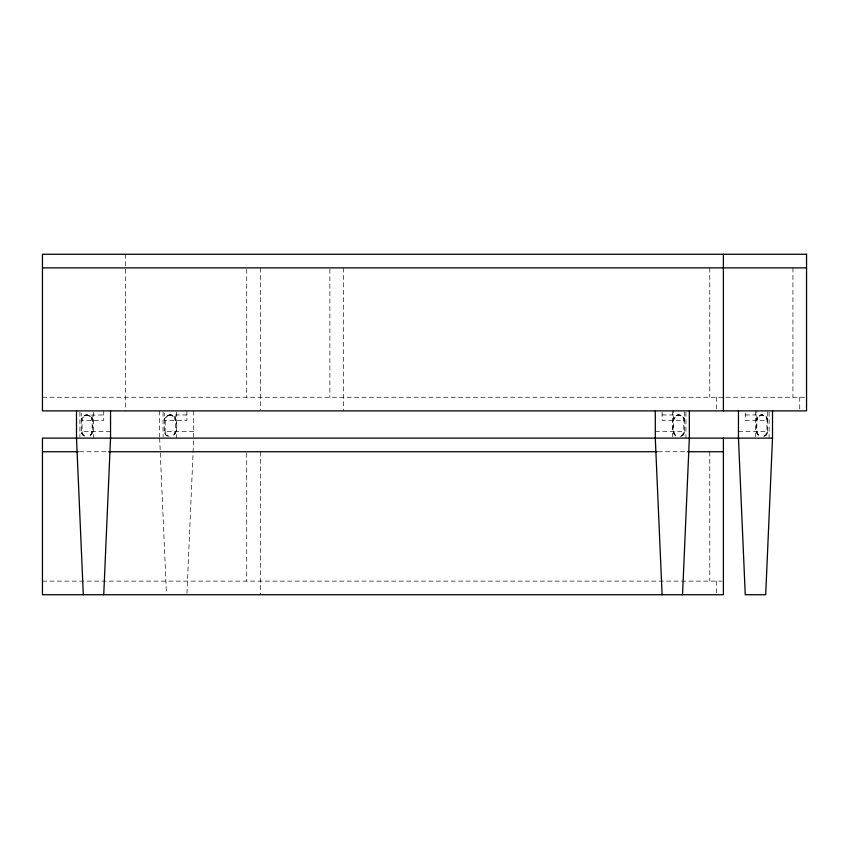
<?xml version="1.0" encoding="UTF-8"?>
<svg xmlns="http://www.w3.org/2000/svg" width="849" height="849" viewBox="0 0 849 849"><rect width="100%" height="100%" fill="white"/><g stroke="black" fill="none" stroke-linecap="round" stroke-linejoin="round"><path stroke-width="0.64" stroke-dasharray="4.25 3.18" d="M186.95 593.419L193.646 439.432M103.737 410.884L103.737 420.414L81.26 420.414L81.992 417.687L85.303 415.15L103.737 414.97M92.159 431.313L91.427 434.03L89.432 436.025A5.444 5.444 0 0 0 92.159 431.313L92.159 413.261M186.897 410.884L186.897 420.414L164.419 420.414C164.282 415.426 171.116 413.198 174.406 416.562C177.335 421.486 178.194 432.056 173.281 436.025M175.319 431.313L174.586 434.03L172.591 436.025A5.444 5.444 0 0 0 175.319 431.313L175.319 413.261M90.111 436.025L92.658 432.714L92.838 420.414L91.246 416.562L87.394 414.97L83.542 416.562L81.95 420.414L82.13 432.714L83.542 435.166L85.982 436.566M681.174 436.025L683.71 432.714L683.891 420.414L683.169 417.687L679.858 415.15M680.537 436.566L682.978 435.166L684.39 432.714L684.581 410.884M764.333 436.025L766.87 432.714L767.05 420.414L765.458 416.562L761.606 414.97L757.754 416.562L756.162 420.414L756.342 432.714L758.889 436.025M763.697 436.566L766.138 435.166L767.549 432.714L767.74 410.884M169.142 415.15L166.701 416.562L165.29 419.003L165.109 431.313L165.831 434.03L169.142 436.566M767.74 420.414A5.444 5.444 0 0 0 762.285 414.97L758.433 416.562L756.841 420.414A5.444 5.444 0 0 1 762.285 414.97L766.138 416.562L767.74 420.414L745.263 420.414L745.263 410.884M42.45 397.258L806.55 397.258M186.897 414.97L169.874 414.97A5.444 5.444 0 0 0 164.419 420.414M662.103 414.97L679.126 414.97A5.444 5.444 0 0 1 684.581 420.414L662.103 420.414L662.103 410.884M745.263 414.97L762.285 414.97M110.54 431.313L81.26 431.313L81.26 413.261M193.71 431.313L164.419 431.313L164.419 413.261M655.29 431.313L684.581 431.313A5.444 5.444 0 0 1 681.853 436.025M738.46 431.313L767.74 431.313A5.444 5.444 0 0 1 765.013 436.025M79.424 451.742L108.693 451.742M658.071 451.742L687.234 451.742M42.45 581.119L722.064 581.119M86.715 414.97L90.567 416.562L92.159 420.414A5.444 5.444 0 0 0 86.715 414.97A5.444 5.444 0 0 0 81.26 420.414M167.147 436.025A5.444 5.444 0 0 1 164.419 431.313L166.022 435.166L168.463 436.566M83.987 436.025A5.444 5.444 0 0 1 81.26 431.313L81.992 434.03L85.303 436.566M675.719 436.025L673.735 434.03L673.002 431.313L673.002 420.414L673.735 417.687L677.035 415.15L680.537 415.15L683.848 417.687L684.581 420.414M756.841 431.313L757.573 434.03L759.568 436.025A5.444 5.444 0 0 1 756.841 431.313L756.841 410.884M673.681 431.313L674.414 434.03L676.409 436.025A5.444 5.444 0 0 1 673.681 431.313L673.681 410.884M159.654 438.116L166.415 593.419M799.737 397.258L799.737 410.884M792.934 267.881L792.934 397.258M769.098 412.179L769.098 438.116M755.483 410.884L755.483 436.821M716.577 397.258L716.577 410.884M716.577 581.119L716.577 594.735M709.775 267.881L709.775 397.258M709.775 451.742L709.775 581.119M685.939 412.179L685.939 438.116M672.323 410.884L672.323 436.821M343.516 267.881L343.516 410.884M329.89 269.207L329.89 397.258M260.346 267.881L260.346 409.642M260.346 451.742L260.346 594.735M246.73 269.207L246.73 397.258M246.73 453.058L246.73 581.119M193.71 410.884L193.71 438.116M176.677 412.179L176.677 438.116M163.061 412.179L163.061 436.821M159.654 410.884L159.654 436.821M125.61 254.265L125.61 266.65M125.61 269.207L125.61 410.884M93.517 412.179L93.517 438.116M79.902 412.179L79.902 436.821M673.862 419.003L673.681 420.414A5.444 5.444 0 0 1 679.126 414.97L676.409 415.692L673.862 419.003M171.286 415.15L169.874 414.97A5.444 5.444 0 0 1 175.319 420.414L174.586 417.687L171.286 415.15"/><path stroke-width="1.27" d="M103.737 594.735L110.54 438.116L110.54 410.884M682.532 594.735L689.346 438.116L689.346 410.884M772.505 410.884L772.505 438.116L765.692 594.735L745.263 594.735L738.46 438.116L738.46 410.884M42.45 267.881L806.55 267.881M772.505 438.116L42.45 438.116L42.45 594.735L723.39 594.735L723.39 438.116M42.45 451.742L78.214 451.742M108.693 451.742L657.147 451.742M687.616 451.742L723.39 451.742M662.103 594.735L655.29 438.116L655.29 410.884M83.308 594.735L76.495 438.116L76.495 410.884M723.39 254.265L723.39 410.884M806.55 254.265L42.45 254.265L42.45 410.884L806.55 410.884L806.55 254.265"/></g></svg>
